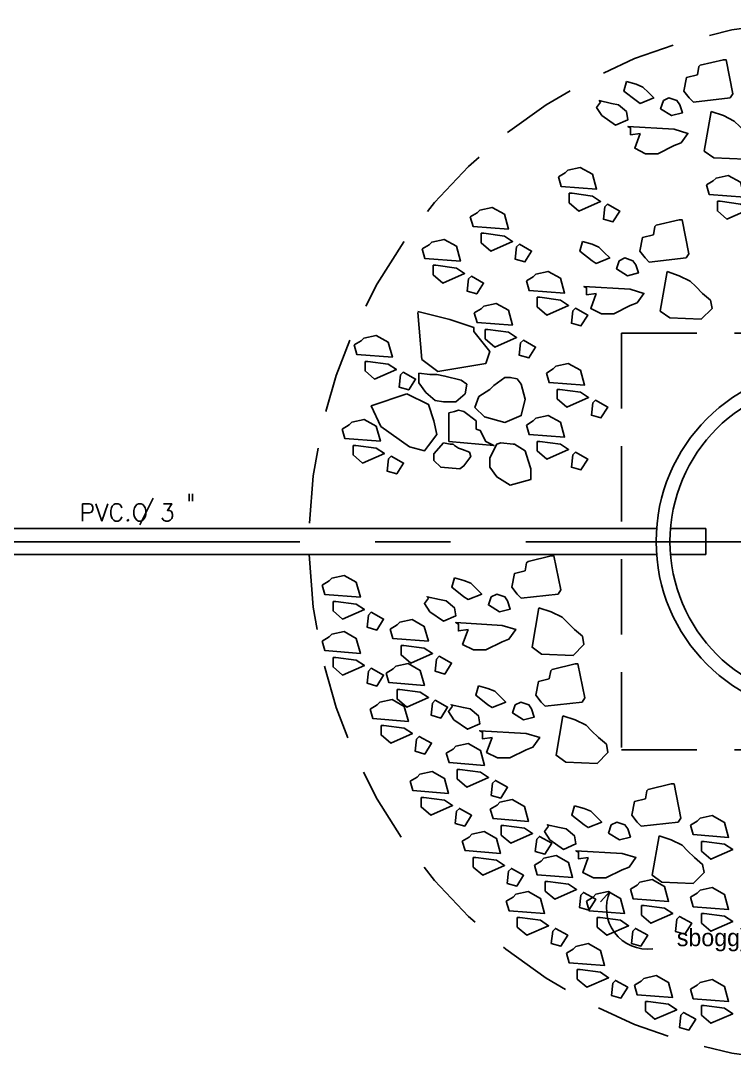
# Model space of a CAD drawing. Header units: inches. Extents: x -2548 to -2391, y 2200 to 2352.
# Drawn here: x -2462.908 to -2460.54, y 2324.824 to 2328.28 of the extents above; entities that cross this region are included whole.
import ezdxf

# ---------------------------------------------------------------- set-up
doc = ezdxf.new("R2010")
doc.units = ezdxf.units.IN
doc.header["$MEASUREMENT"] = 0
doc.linetypes.add('CENTER', pattern=[2, 1.25, -0.25, 0.25, -0.25])
doc.linetypes.add('HIDDEN', pattern=[0.375, 0.25, -0.125])
for name, color, linetype in [('1', 7, 'Continuous'), ('2', 2, 'Continuous'), ('3', 3, 'Continuous'), ('4', 4, 'Continuous')]:
    doc.layers.add(name, color=color, linetype=linetype)
doc.styles.add('ROMANS', font='romans', dxfattribs={"height": 0.1})
doc.styles.add('THAI', font='thai2')

msp = doc.modelspace()

# ---------------------------------------------------------------- linework, layer by layer
at = {"layer": '1'}
for points in [[(-2460.66232, 2328.10112), (-2460.69852, 2328.09207), (-2460.70757, 2328.04685), (-2460.68947, 2328.02424), (-2460.67589, 2328.01067), (-2460.55371, 2328.02424), (-2460.54465, 2328.0378), (-2460.56728, 2328.15086), (-2460.57633, 2328.15086), (-2460.65327, 2328.13277), (-2460.65779, 2328.12825)], [(-2460.89764, 2328.0785), (-2460.90669, 2328.04685), (-2460.86596, 2328.01519), (-2460.85239, 2328.00615), (-2460.80713, 2328.02424), (-2460.82523, 2328.04233), (-2460.84334, 2328.06041), (-2460.86596, 2328.06946), (-2460.89764, 2328.0785)], [(-2460.98363, 2328.01067), (-2460.9972, 2327.99258), (-2460.9791, 2327.96544), (-2460.93385, 2327.93379), (-2460.89312, 2327.95188), (-2460.89764, 2327.97901), (-2460.92479, 2328.00162), (-2460.94742, 2328.00615), (-2460.98815, 2328.01519)], [(-2460.77545, 2328.01519), (-2460.78451, 2327.98806), (-2460.7483, 2327.96544), (-2460.7121, 2327.97449), (-2460.72115, 2328.00162), (-2460.7302, 2328.01519), (-2460.75735, 2328.02424)], [(-2460.61706, 2327.97901), (-2460.63969, 2327.84786), (-2460.60801, 2327.82525), (-2460.50393, 2327.82073), (-2460.46772, 2327.85691), (-2460.47225, 2327.88404), (-2460.4994, 2327.90665), (-2460.52203, 2327.92926), (-2460.54013, 2327.94735), (-2460.57633, 2327.96544)], [(-2460.85239, 2327.90665), (-2460.87049, 2327.85691), (-2460.83429, 2327.83882), (-2460.79356, 2327.83882), (-2460.73925, 2327.86595), (-2460.71662, 2327.875), (-2460.694, 2327.90665), (-2460.73925, 2327.92022), (-2460.89312, 2327.92926), (-2460.88407, 2327.92474), (-2460.88407, 2327.90213)], [(-2461.12392, 2327.76193), (-2461.11486, 2327.73028), (-2460.9972, 2327.72123), (-2461.01078, 2327.77098), (-2461.05151, 2327.79359), (-2461.09224, 2327.78455), (-2461.10129, 2327.7755)], [(-2460.63228, 2327.73538), (-2460.62322, 2327.70372), (-2460.50556, 2327.69468), (-2460.51914, 2327.74442), (-2460.55987, 2327.76703), (-2460.6006, 2327.75799), (-2460.60965, 2327.74894)], [(-2461.08771, 2327.70767), (-2461.08771, 2327.67601), (-2461.05603, 2327.64887), (-2460.98363, 2327.68053), (-2460.98363, 2327.68053), (-2461.01078, 2327.69862), (-2461.07866, 2327.70767)], [(-2461.41624, 2327.62915), (-2461.40719, 2327.59749), (-2461.28953, 2327.58845), (-2461.30311, 2327.63819), (-2461.34383, 2327.66081), (-2461.38456, 2327.65176), (-2461.39362, 2327.64272)], [(-2460.97005, 2327.66244), (-2460.97458, 2327.62174), (-2460.9429, 2327.61269), (-2460.92027, 2327.64887), (-2460.961, 2327.67149)], [(-2460.59607, 2327.68111), (-2460.59607, 2327.64945), (-2460.56439, 2327.62232), (-2460.49199, 2327.65397), (-2460.49199, 2327.65397), (-2460.51914, 2327.67206), (-2460.58702, 2327.68111)], [(-2460.80848, 2327.56997), (-2460.84468, 2327.56093), (-2460.85374, 2327.5157), (-2460.83563, 2327.49309), (-2460.82206, 2327.47952), (-2460.69987, 2327.49309), (-2460.69082, 2327.50666), (-2460.71345, 2327.61972), (-2460.7225, 2327.61972), (-2460.79943, 2327.60163), (-2460.80395, 2327.59711)], [(-2461.57569, 2327.52292), (-2461.56664, 2327.49126), (-2461.44898, 2327.48222), (-2461.46256, 2327.53196), (-2461.50329, 2327.55458), (-2461.54402, 2327.54553), (-2461.55307, 2327.53649)], [(-2461.38004, 2327.57488), (-2461.38004, 2327.54322), (-2461.34836, 2327.51609), (-2461.27595, 2327.54775), (-2461.27595, 2327.54775), (-2461.30311, 2327.56583), (-2461.37099, 2327.57488)], [(-2461.04381, 2327.54736), (-2461.05286, 2327.5157), (-2461.01213, 2327.48405), (-2460.99855, 2327.475), (-2460.9533, 2327.49309), (-2460.9714, 2327.51118), (-2460.9895, 2327.52927), (-2461.01213, 2327.53832), (-2461.04381, 2327.54736)], [(-2461.26238, 2327.52966), (-2461.2669, 2327.48895), (-2461.23522, 2327.47991), (-2461.2126, 2327.51609), (-2461.25333, 2327.5387)], [(-2460.92162, 2327.48405), (-2460.93067, 2327.45691), (-2460.89446, 2327.4343), (-2460.85826, 2327.44334), (-2460.86731, 2327.47048), (-2460.87636, 2327.48405), (-2460.90352, 2327.49309)], [(-2461.53949, 2327.46865), (-2461.53949, 2327.43699), (-2461.50781, 2327.40986), (-2461.4354, 2327.44152), (-2461.4354, 2327.44152), (-2461.46256, 2327.45961), (-2461.53044, 2327.46865)], [(-2461.23022, 2327.41669), (-2461.22117, 2327.38503), (-2461.1035, 2327.37599), (-2461.11708, 2327.42574), (-2461.15781, 2327.44835), (-2461.19854, 2327.4393), (-2461.20759, 2327.43026)], [(-2460.76323, 2327.44787), (-2460.78585, 2327.31672), (-2460.75417, 2327.2941), (-2460.65009, 2327.28958), (-2460.61389, 2327.32576), (-2460.61841, 2327.3529), (-2460.64556, 2327.37551), (-2460.66819, 2327.39812), (-2460.68629, 2327.41621), (-2460.7225, 2327.4343)], [(-2461.42183, 2327.42343), (-2461.42635, 2327.38272), (-2461.39467, 2327.37368), (-2461.37205, 2327.40986), (-2461.41278, 2327.43247)], [(-2460.99855, 2327.37551), (-2461.01665, 2327.32576), (-2460.98045, 2327.30767), (-2460.93972, 2327.30767), (-2460.88541, 2327.33481), (-2460.86279, 2327.34385), (-2460.84016, 2327.37551), (-2460.88541, 2327.38908), (-2461.03928, 2327.39812), (-2461.03023, 2327.3936), (-2461.03023, 2327.37099)], [(-2461.40295, 2327.31046), (-2461.3939, 2327.27881), (-2461.27624, 2327.26976), (-2461.28982, 2327.31951), (-2461.33055, 2327.34212), (-2461.37128, 2327.33307), (-2461.38033, 2327.32403)], [(-2461.19401, 2327.36242), (-2461.19401, 2327.33076), (-2461.16233, 2327.30363), (-2461.08993, 2327.33529), (-2461.08993, 2327.33529), (-2461.11708, 2327.35338), (-2461.18496, 2327.36242)], [(-2461.07635, 2327.3172), (-2461.08088, 2327.2765), (-2461.0492, 2327.26745), (-2461.02657, 2327.30363), (-2461.0673, 2327.32624)], [(-2461.80158, 2327.20423), (-2461.79253, 2327.17258), (-2461.67487, 2327.16353), (-2461.68845, 2327.21328), (-2461.72917, 2327.23589), (-2461.7699, 2327.22685), (-2461.77895, 2327.2178)], [(-2461.36675, 2327.25619), (-2461.36675, 2327.22454), (-2461.33507, 2327.1974), (-2461.26267, 2327.22906), (-2461.26267, 2327.22906), (-2461.28982, 2327.24715), (-2461.3577, 2327.25619)], [(-2461.24909, 2327.21097), (-2461.25361, 2327.17027), (-2461.22194, 2327.16122), (-2461.19931, 2327.1974), (-2461.24004, 2327.22001)], [(-2461.76538, 2327.14996), (-2461.76538, 2327.11831), (-2461.7337, 2327.09117), (-2461.66129, 2327.12283), (-2461.66129, 2327.12283), (-2461.68845, 2327.14092), (-2461.75633, 2327.14996)], [(-2461.16378, 2327.11128), (-2461.15473, 2327.07963), (-2461.03707, 2327.07058), (-2461.05064, 2327.12033), (-2461.09137, 2327.14294), (-2461.1321, 2327.1339), (-2461.14115, 2327.12485)], [(-2461.64772, 2327.10474), (-2461.65224, 2327.06404), (-2461.62056, 2327.05499), (-2461.59794, 2327.09117), (-2461.63866, 2327.11378)], [(-2461.58667, 2327.10128), (-2461.58667, 2327.07866), (-2461.56404, 2327.04701), (-2461.53236, 2327.01987), (-2461.50521, 2327.01535), (-2461.46448, 2327.01535), (-2461.4328, 2327.04248), (-2461.42828, 2327.07414), (-2461.44638, 2327.08771), (-2461.50069, 2327.10128), (-2461.52784, 2327.1058), (-2461.55047, 2327.1058), (-2461.58667, 2327.11032)], [(-2461.38755, 2327.03344), (-2461.40113, 2326.99726), (-2461.36945, 2326.9656), (-2461.30157, 2326.94751), (-2461.24726, 2326.97013), (-2461.23368, 2327.02439), (-2461.24726, 2327.07414), (-2461.26084, 2327.09223), (-2461.28346, 2327.09675), (-2461.30157, 2327.09675), (-2461.33777, 2327.06962), (-2461.35135, 2327.05605)], [(-2461.6274, 2327.04248), (-2461.74506, 2327.00178), (-2461.71338, 2326.93395), (-2461.61835, 2326.86611), (-2461.56857, 2326.85254), (-2461.55499, 2326.87063), (-2461.52784, 2326.90681), (-2461.53689, 2326.95204), (-2461.55499, 2327.0063)], [(-2461.12757, 2327.05701), (-2461.12757, 2327.02536), (-2461.0959, 2326.99822), (-2461.02349, 2327.02988), (-2461.02349, 2327.02988), (-2461.05064, 2327.04797), (-2461.11852, 2327.05701)], [(-2461.00991, 2327.01179), (-2461.01444, 2326.97109), (-2460.98276, 2326.96204), (-2460.96013, 2326.99822), (-2461.00086, 2327.02083)], [(-2461.48711, 2326.97917), (-2461.48711, 2326.8842), (-2461.33777, 2326.87063), (-2461.36492, 2326.8842), (-2461.38302, 2326.92038), (-2461.3966, 2326.9249), (-2461.3966, 2326.95204), (-2461.43733, 2326.98369), (-2461.45543, 2326.98822), (-2461.46901, 2326.98369)], [(-2461.23022, 2326.93866), (-2461.22117, 2326.907), (-2461.1035, 2326.89796), (-2461.11708, 2326.94771), (-2461.15781, 2326.97032), (-2461.19854, 2326.96127), (-2461.20759, 2326.95223)], [(-2461.84144, 2326.92538), (-2461.83239, 2326.89373), (-2461.71473, 2326.88468), (-2461.72831, 2326.93443), (-2461.76904, 2326.95704), (-2461.80977, 2326.94799), (-2461.81882, 2326.93895)], [(-2461.80524, 2326.87111), (-2461.80524, 2326.83946), (-2461.77356, 2326.81232), (-2461.70115, 2326.84398), (-2461.70115, 2326.84398), (-2461.72831, 2326.86207), (-2461.79619, 2326.87111)], [(-2461.50521, 2326.87968), (-2461.53689, 2326.8435), (-2461.53689, 2326.82089), (-2461.51426, 2326.79827), (-2461.45091, 2326.79375), (-2461.43733, 2326.8028), (-2461.4147, 2326.83445), (-2461.41923, 2326.84802), (-2461.44185, 2326.85706), (-2461.45543, 2326.86159), (-2461.46901, 2326.87063), (-2461.47353, 2326.87515), (-2461.48258, 2326.87515)], [(-2461.31514, 2326.87968), (-2461.32872, 2326.87515), (-2461.35135, 2326.82993), (-2461.35135, 2326.79827), (-2461.32872, 2326.76662), (-2461.28346, 2326.73948), (-2461.21558, 2326.75757), (-2461.21558, 2326.79375), (-2461.22463, 2326.82089), (-2461.23368, 2326.85254), (-2461.26989, 2326.87515), (-2461.27441, 2326.87515)], [(-2461.19401, 2326.88439), (-2461.19401, 2326.85273), (-2461.16233, 2326.8256), (-2461.08993, 2326.85726), (-2461.08993, 2326.85726), (-2461.11708, 2326.87535), (-2461.18496, 2326.88439)], [(-2461.68758, 2326.82589), (-2461.6921, 2326.78519), (-2461.66043, 2326.77614), (-2461.6378, 2326.81232), (-2461.67853, 2326.83493)], [(-2461.07635, 2326.83917), (-2461.08088, 2326.79847), (-2461.0492, 2326.78942), (-2461.02657, 2326.8256), (-2461.0673, 2326.84821)], [(-2461.23368, 2326.45457), (-2461.26989, 2326.44552), (-2461.27894, 2326.4003), (-2461.26084, 2326.37769), (-2461.24726, 2326.36412), (-2461.12507, 2326.37769), (-2461.11602, 2326.39126), (-2461.13865, 2326.50432), (-2461.1477, 2326.50432), (-2461.22463, 2326.48623), (-2461.22916, 2326.4817)], [(-2461.90788, 2326.40752), (-2461.89883, 2326.37586), (-2461.78117, 2326.36681), (-2461.79475, 2326.41656), (-2461.83547, 2326.43917), (-2461.8762, 2326.43013), (-2461.88526, 2326.42108)], [(-2461.46901, 2326.43196), (-2461.47806, 2326.4003), (-2461.43733, 2326.36864), (-2461.42375, 2326.3596), (-2461.3785, 2326.37769), (-2461.3966, 2326.39578), (-2461.4147, 2326.41387), (-2461.43733, 2326.42291), (-2461.46901, 2326.43196)], [(-2461.34682, 2326.36864), (-2461.35587, 2326.34151), (-2461.31967, 2326.3189), (-2461.28346, 2326.32794), (-2461.29251, 2326.35508), (-2461.30157, 2326.36864), (-2461.32872, 2326.37769)], [(-2461.87168, 2326.35325), (-2461.87168, 2326.32159), (-2461.84, 2326.29446), (-2461.76759, 2326.32611), (-2461.76759, 2326.32611), (-2461.79475, 2326.3442), (-2461.86263, 2326.35325)], [(-2461.55499, 2326.36412), (-2461.56857, 2326.34603), (-2461.55047, 2326.3189), (-2461.50521, 2326.28724), (-2461.46448, 2326.30533), (-2461.46901, 2326.33246), (-2461.49616, 2326.35508), (-2461.51879, 2326.3596), (-2461.55952, 2326.36864)], [(-2461.75402, 2326.30802), (-2461.75854, 2326.26732), (-2461.72686, 2326.25828), (-2461.70424, 2326.29446), (-2461.74497, 2326.31707)], [(-2461.18843, 2326.33246), (-2461.21106, 2326.20131), (-2461.17938, 2326.1787), (-2461.07529, 2326.17418), (-2461.03909, 2326.21036), (-2461.04361, 2326.23749), (-2461.07077, 2326.2601), (-2461.09339, 2326.28272), (-2461.1115, 2326.30081), (-2461.1477, 2326.3189)], [(-2461.68199, 2326.26145), (-2461.67294, 2326.22979), (-2461.55528, 2326.22075), (-2461.56886, 2326.2705), (-2461.60959, 2326.29311), (-2461.65032, 2326.28406), (-2461.65937, 2326.27502)], [(-2461.42375, 2326.2601), (-2461.44185, 2326.21036), (-2461.40565, 2326.19227), (-2461.36492, 2326.19227), (-2461.31062, 2326.2194), (-2461.28799, 2326.22845), (-2461.26536, 2326.2601), (-2461.31062, 2326.27367), (-2461.46448, 2326.28272), (-2461.45543, 2326.27819), (-2461.45543, 2326.25558)], [(-2461.90788, 2326.22162), (-2461.89883, 2326.18996), (-2461.78117, 2326.18091), (-2461.79475, 2326.23066), (-2461.83547, 2326.25327), (-2461.8762, 2326.24423), (-2461.88526, 2326.23518)], [(-2461.64579, 2326.20718), (-2461.64579, 2326.17553), (-2461.61411, 2326.14839), (-2461.5417, 2326.18005), (-2461.5417, 2326.18005), (-2461.56886, 2326.19814), (-2461.63674, 2326.20718)], [(-2461.87168, 2326.16735), (-2461.87168, 2326.13569), (-2461.84, 2326.10856), (-2461.76759, 2326.14021), (-2461.76759, 2326.14021), (-2461.79475, 2326.1583), (-2461.86263, 2326.16735)], [(-2461.52813, 2326.16196), (-2461.53265, 2326.12126), (-2461.50097, 2326.11221), (-2461.47835, 2326.14839), (-2461.51908, 2326.171)], [(-2461.75402, 2326.12212), (-2461.75854, 2326.08142), (-2461.72686, 2326.07238), (-2461.70424, 2326.10856), (-2461.74497, 2326.13117)], [(-2461.69528, 2326.11539), (-2461.68623, 2326.08373), (-2461.56857, 2326.07469), (-2461.58214, 2326.12443), (-2461.62287, 2326.14704), (-2461.6636, 2326.138), (-2461.67265, 2326.12895)], [(-2461.15396, 2326.09605), (-2461.19016, 2326.087), (-2461.19921, 2326.04178), (-2461.18111, 2326.01917), (-2461.16753, 2326.0056), (-2461.04535, 2326.01917), (-2461.03629, 2326.03273), (-2461.05892, 2326.14579), (-2461.06797, 2326.14579), (-2461.14491, 2326.1277), (-2461.14943, 2326.12318)], [(-2461.65908, 2326.06112), (-2461.65908, 2326.02946), (-2461.6274, 2326.00233), (-2461.55499, 2326.03398), (-2461.55499, 2326.03398), (-2461.58214, 2326.05207), (-2461.65003, 2326.06112)], [(-2461.38928, 2326.07343), (-2461.39833, 2326.04178), (-2461.3576, 2326.01012), (-2461.34403, 2326.00108), (-2461.29877, 2326.01917), (-2461.31687, 2326.03725), (-2461.33498, 2326.05534), (-2461.3576, 2326.06439), (-2461.38928, 2326.07343)], [(-2461.74843, 2325.99588), (-2461.73938, 2325.96422), (-2461.62172, 2325.95518), (-2461.63529, 2326.00492), (-2461.67602, 2326.02754), (-2461.71675, 2326.01849), (-2461.7258, 2326.00945)], [(-2461.54142, 2326.01589), (-2461.54594, 2325.97519), (-2461.51426, 2325.96615), (-2461.49164, 2326.00233), (-2461.53236, 2326.02494)], [(-2461.47527, 2326.0056), (-2461.48884, 2325.98751), (-2461.47074, 2325.96037), (-2461.42549, 2325.92872), (-2461.38476, 2325.94681), (-2461.38928, 2325.97394), (-2461.41644, 2325.99655), (-2461.43906, 2326.00108), (-2461.47979, 2326.01012)], [(-2461.26709, 2326.01012), (-2461.27615, 2325.98299), (-2461.23994, 2325.96037), (-2461.20374, 2325.96942), (-2461.21279, 2325.99655), (-2461.22184, 2326.01012), (-2461.24899, 2326.01917)], [(-2461.1087, 2325.97394), (-2461.13133, 2325.84279), (-2461.09965, 2325.82018), (-2460.99557, 2325.81566), (-2460.95936, 2325.85184), (-2460.96389, 2325.87897), (-2460.99104, 2325.90158), (-2461.01367, 2325.92419), (-2461.03177, 2325.94228), (-2461.06797, 2325.96037)], [(-2461.71223, 2325.94161), (-2461.71223, 2325.90995), (-2461.68055, 2325.88282), (-2461.60814, 2325.91448), (-2461.60814, 2325.91448), (-2461.63529, 2325.93257), (-2461.70318, 2325.94161)], [(-2461.34403, 2325.90158), (-2461.36213, 2325.85184), (-2461.32593, 2325.83375), (-2461.2852, 2325.83375), (-2461.23089, 2325.86088), (-2461.20826, 2325.86993), (-2461.18564, 2325.90158), (-2461.23089, 2325.91515), (-2461.38476, 2325.92419), (-2461.37571, 2325.91967), (-2461.37571, 2325.89706)], [(-2461.59457, 2325.89639), (-2461.59909, 2325.85568), (-2461.56741, 2325.84664), (-2461.54479, 2325.88282), (-2461.58551, 2325.90543)], [(-2461.49597, 2325.84981), (-2461.48692, 2325.81816), (-2461.36925, 2325.80911), (-2461.38283, 2325.85886), (-2461.42356, 2325.88147), (-2461.46429, 2325.87243), (-2461.47334, 2325.86338)], [(-2461.61556, 2325.75686), (-2461.60651, 2325.72521), (-2461.48884, 2325.71616), (-2461.50242, 2325.76591), (-2461.54315, 2325.78852), (-2461.58388, 2325.77948), (-2461.59293, 2325.77043)], [(-2461.45976, 2325.79555), (-2461.45976, 2325.76389), (-2461.42809, 2325.73675), (-2461.35568, 2325.76841), (-2461.35568, 2325.76841), (-2461.38283, 2325.7865), (-2461.45071, 2325.79555)], [(-2461.3421, 2325.75032), (-2461.34663, 2325.70962), (-2461.31495, 2325.70057), (-2461.29232, 2325.73675), (-2461.33305, 2325.75937)], [(-2460.83506, 2325.69769), (-2460.87126, 2325.68864), (-2460.88031, 2325.64342), (-2460.86221, 2325.62081), (-2460.84863, 2325.60724), (-2460.72644, 2325.62081), (-2460.71739, 2325.63437), (-2460.74002, 2325.74743), (-2460.74907, 2325.74743), (-2460.826, 2325.72935), (-2460.83053, 2325.72482)], [(-2461.57935, 2325.7026), (-2461.57935, 2325.67094), (-2461.54767, 2325.6438), (-2461.47527, 2325.67546), (-2461.47527, 2325.67546), (-2461.50242, 2325.69355), (-2461.5703, 2325.7026)], [(-2461.3498, 2325.66391), (-2461.34075, 2325.63226), (-2461.22309, 2325.62321), (-2461.23667, 2325.67296), (-2461.2774, 2325.69557), (-2461.31813, 2325.68653), (-2461.32718, 2325.67748)], [(-2461.46169, 2325.65737), (-2461.46622, 2325.61667), (-2461.43454, 2325.60762), (-2461.41191, 2325.6438), (-2461.45264, 2325.66642)], [(-2461.07038, 2325.67508), (-2461.07943, 2325.64342), (-2461.0387, 2325.61176), (-2461.02513, 2325.60272), (-2460.97987, 2325.62081), (-2460.99797, 2325.6389), (-2461.01607, 2325.65699), (-2461.0387, 2325.66603), (-2461.07038, 2325.67508)], [(-2461.15636, 2325.60724), (-2461.16994, 2325.58915), (-2461.15184, 2325.56202), (-2461.10658, 2325.53036), (-2461.06586, 2325.54845), (-2461.07038, 2325.57558), (-2461.09753, 2325.59819), (-2461.12016, 2325.60272), (-2461.16089, 2325.61176)], [(-2460.94819, 2325.61176), (-2460.95724, 2325.58463), (-2460.92104, 2325.56202), (-2460.88484, 2325.57106), (-2460.89389, 2325.59819), (-2460.90294, 2325.61176), (-2460.93009, 2325.62081)], [(-2460.68543, 2325.6108), (-2460.67637, 2325.57914), (-2460.55871, 2325.5701), (-2460.57229, 2325.61984), (-2460.61302, 2325.64246), (-2460.65375, 2325.63341), (-2460.6628, 2325.62437)], [(-2461.44282, 2325.55769), (-2461.43377, 2325.52603), (-2461.3161, 2325.51698), (-2461.32968, 2325.56673), (-2461.37041, 2325.58934), (-2461.41114, 2325.5803), (-2461.42019, 2325.57125)], [(-2461.3136, 2325.60965), (-2461.3136, 2325.57799), (-2461.28192, 2325.55085), (-2461.20951, 2325.58251), (-2461.20951, 2325.58251), (-2461.23667, 2325.6006), (-2461.30455, 2325.60965)], [(-2461.19594, 2325.56442), (-2461.20046, 2325.52372), (-2461.16879, 2325.51467), (-2461.14616, 2325.55085), (-2461.18689, 2325.57347)], [(-2460.7898, 2325.57558), (-2460.81243, 2325.44443), (-2460.78075, 2325.42182), (-2460.67666, 2325.4173), (-2460.64046, 2325.45348), (-2460.64499, 2325.48061), (-2460.67214, 2325.50322), (-2460.69477, 2325.52584), (-2460.71287, 2325.54393), (-2460.74907, 2325.56202)], [(-2460.64922, 2325.55653), (-2460.64922, 2325.52487), (-2460.61754, 2325.49774), (-2460.54514, 2325.5294), (-2460.54514, 2325.5294), (-2460.57229, 2325.54749), (-2460.64017, 2325.55653)], [(-2461.20364, 2325.47801), (-2461.19459, 2325.44636), (-2461.07693, 2325.43731), (-2461.0905, 2325.48706), (-2461.13123, 2325.50967), (-2461.17196, 2325.50063), (-2461.18101, 2325.49158)], [(-2461.02513, 2325.50322), (-2461.04323, 2325.45348), (-2461.00702, 2325.43539), (-2460.96629, 2325.43539), (-2460.91199, 2325.46252), (-2460.88936, 2325.47157), (-2460.86673, 2325.50322), (-2460.91199, 2325.51679), (-2461.06586, 2325.52584), (-2461.0568, 2325.52131), (-2461.0568, 2325.4987)], [(-2461.40661, 2325.50342), (-2461.40661, 2325.47176), (-2461.37494, 2325.44462), (-2461.30253, 2325.47628), (-2461.30253, 2325.47628), (-2461.32968, 2325.49437), (-2461.39756, 2325.50342)], [(-2461.28895, 2325.45819), (-2461.29348, 2325.41749), (-2461.2618, 2325.40845), (-2461.23917, 2325.44462), (-2461.2799, 2325.46724)], [(-2461.16744, 2325.42374), (-2461.16744, 2325.39209), (-2461.13576, 2325.36495), (-2461.06335, 2325.39661), (-2461.06335, 2325.39661), (-2461.0905, 2325.4147), (-2461.15839, 2325.42374)], [(-2460.88474, 2325.39834), (-2460.87569, 2325.36669), (-2460.75803, 2325.35764), (-2460.7716, 2325.40739), (-2460.81233, 2325.43), (-2460.85306, 2325.42095), (-2460.86211, 2325.41191)], [(-2461.29665, 2325.35851), (-2461.2876, 2325.32685), (-2461.16994, 2325.3178), (-2461.18352, 2325.36755), (-2461.22425, 2325.39016), (-2461.26498, 2325.38112), (-2461.27403, 2325.37207)], [(-2461.04978, 2325.37852), (-2461.0543, 2325.33782), (-2461.02262, 2325.32877), (-2460.99999, 2325.36495), (-2461.04072, 2325.38757)], [(-2461.0309, 2325.35851), (-2461.02185, 2325.32685), (-2460.90419, 2325.3178), (-2460.91777, 2325.36755), (-2460.9585, 2325.39016), (-2460.99922, 2325.38112), (-2461.00828, 2325.37207)], [(-2460.68543, 2325.37178), (-2460.67637, 2325.34013), (-2460.55871, 2325.33108), (-2460.57229, 2325.38083), (-2460.61302, 2325.40344), (-2460.65375, 2325.3944), (-2460.6628, 2325.38535)], [(-2460.84854, 2325.34407), (-2460.84854, 2325.31242), (-2460.81686, 2325.28528), (-2460.74445, 2325.31694), (-2460.74445, 2325.31694), (-2460.7716, 2325.33503), (-2460.83948, 2325.34407)], [(-2461.26045, 2325.30424), (-2461.26045, 2325.27258), (-2461.22877, 2325.24545), (-2461.15636, 2325.2771), (-2461.15636, 2325.2771), (-2461.18352, 2325.29519), (-2461.2514, 2325.30424)], [(-2460.9947, 2325.30424), (-2460.9947, 2325.27258), (-2460.96302, 2325.24545), (-2460.89061, 2325.2771), (-2460.89061, 2325.2771), (-2460.91777, 2325.29519), (-2460.98565, 2325.30424)], [(-2460.73087, 2325.29885), (-2460.7354, 2325.25815), (-2460.70372, 2325.2491), (-2460.68109, 2325.28528), (-2460.72182, 2325.30789)], [(-2460.64922, 2325.31752), (-2460.64922, 2325.28586), (-2460.61754, 2325.25872), (-2460.54514, 2325.29038), (-2460.54514, 2325.29038), (-2460.57229, 2325.30847), (-2460.64017, 2325.31752)], [(-2461.14279, 2325.25901), (-2461.14731, 2325.21831), (-2461.11564, 2325.20927), (-2461.09301, 2325.24545), (-2461.13374, 2325.26806)], [(-2460.87704, 2325.25901), (-2460.88156, 2325.21831), (-2460.84988, 2325.20927), (-2460.82726, 2325.24545), (-2460.86799, 2325.26806)], [(-2461.09734, 2325.18588), (-2461.08829, 2325.15423), (-2460.97063, 2325.14518), (-2460.9842, 2325.19493), (-2461.02493, 2325.21754), (-2461.06566, 2325.2085), (-2461.07471, 2325.19945)], [(-2461.06114, 2325.13162), (-2461.06114, 2325.09996), (-2461.02946, 2325.07282), (-2460.95705, 2325.10448), (-2460.95705, 2325.10448), (-2460.9842, 2325.12257), (-2461.05209, 2325.13162)], [(-2460.94347, 2325.08639), (-2460.948, 2325.04569), (-2460.91632, 2325.03664), (-2460.89369, 2325.07282), (-2460.93442, 2325.09544)], [(-2460.87145, 2325.07966), (-2460.8624, 2325.048), (-2460.74474, 2325.03895), (-2460.75832, 2325.0887), (-2460.79904, 2325.11131), (-2460.83977, 2325.10227), (-2460.84882, 2325.09322)], [(-2460.68543, 2325.06638), (-2460.67637, 2325.03472), (-2460.55871, 2325.02568), (-2460.57229, 2325.07542), (-2460.61302, 2325.09803), (-2460.65375, 2325.08899), (-2460.6628, 2325.07994)], [(-2460.83525, 2325.02539), (-2460.83525, 2324.99373), (-2460.80357, 2324.96659), (-2460.73116, 2324.99825), (-2460.73116, 2324.99825), (-2460.75832, 2325.01634), (-2460.8262, 2325.02539)], [(-2460.64922, 2325.01211), (-2460.64922, 2324.98045), (-2460.61754, 2324.95332), (-2460.54514, 2324.98497), (-2460.54514, 2324.98497), (-2460.57229, 2325.00306), (-2460.64017, 2325.01211)], [(-2460.71759, 2324.98016), (-2460.72211, 2324.93946), (-2460.69043, 2324.93042), (-2460.66781, 2324.96659), (-2460.70853, 2324.98921)]]:
    msp.add_lwpolyline(points, close=True, dxfattribs=at)
msp.add_lwpolyline([(-2461.59067, 2327.31195), (-2461.57738, 2327.15656), (-2461.52423, 2327.11672), (-2461.36478, 2327.14328), (-2461.35149, 2327.18311), (-2461.40464, 2327.24951), (-2461.40464, 2327.26278), (-2461.48437, 2327.28934), (-2461.59067, 2327.3159)], dxfattribs=at)
at = {"layer": '1', "linetype": 'CENTER'}
msp.add_lwpolyline([(-2467.23158, 2326.55121), (-2459.33832, 2326.55121)], dxfattribs=at)
at = {"layer": '2'}
msp.add_line((-2460.95283, 2325.39076), (-2460.98416, 2325.3562), dxfattribs=at)
at = {"layer": '2', "linetype": 'HIDDEN'}
msp.add_arc((-2460.22348, 2326.55207), 1.728, 181.43254, 178.56746, dxfattribs=at)
at = {"layer": '2'}
msp.add_arc((-2460.8279, 2325.33582), 0.13648, 156.26353, 277.22853, dxfattribs=at)
at = {"layer": '3', "color": 2, "linetype": 'HIDDEN'}
for points in [[(-2460.91468, 2327.24327), (-2460.91468, 2325.86087)], [(-2460.91468, 2327.24327), (-2459.53228, 2327.24327)], [(-2460.91468, 2325.86087), (-2459.53228, 2325.86087)]]:
    msp.add_lwpolyline(points, dxfattribs=at)
at = {"layer": '3', "color": 2}
for points in [[(-2463.1051, 2326.59527), (-2460.79785, 2326.59527)], [(-2460.75163, 2326.59527), (-2460.63398, 2326.59527)], [(-2460.63398, 2326.59527), (-2460.63398, 2326.50887)], [(-2463.1051, 2326.50887), (-2460.79785, 2326.50887)], [(-2460.75163, 2326.50887), (-2460.63398, 2326.50887)]]:
    msp.add_lwpolyline(points, dxfattribs=at)
at = {"layer": '4', "color": 2}
for p, q in [((-2462.34986, 2326.70992), (-2462.34986, 2326.68589)), ((-2462.33876, 2326.70992), (-2462.33876, 2326.68589))]:
    msp.add_line(p, q, dxfattribs=at)
for radius in [0.576, 0.52992]:
    msp.add_circle((-2460.22348, 2326.55207), radius, dxfattribs=at)

# ---------------------------------------------------------------- texts
at = {"layer": '2', "style": 'THAI'}
msp.add_text('sbogg]t5jkosydvyfggojo', height=0.0576, dxfattribs=at).set_placement((-2460.73081, 2325.20902))
at = {"layer": '4', "color": 2, "style": 'ROMANS'}
for s, p in [('/', (-2462.51836, 2326.62702)), ('PVC.O 3', (-2462.71315, 2326.61967))]:
    msp.add_text(s, height=0.0576, dxfattribs=at).set_placement(p)

doc.saveas('drawing.dxf')
